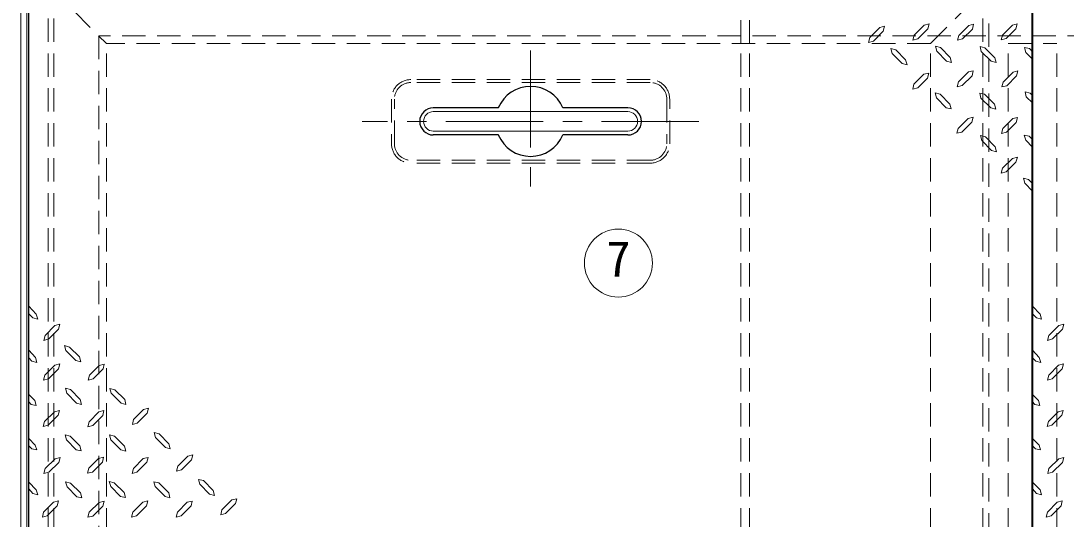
# Model space of a CAD drawing. Units: millimetres at full size, sheet at 1:10; details may follow other scales. Extents: x -2094 to 1956, y -1414 to 1396.
# Drawn here: x -1754 to -1216, y 842 to 1098 of the extents above; entities that cross this region are included whole.
import ezdxf
from ezdxf.enums import TextEntityAlignment as Align

# ---------------------------------------------------------------- set-up
doc = ezdxf.new("R2010")
doc.units = ezdxf.units.MM
doc.header["$LTSCALE"] = 10
doc.linetypes.add('CHAIN1', pattern=[8, 5, -1, 1, -1])
doc.linetypes.add('DASHED1', pattern=[1.8, 1.2, -0.6])
doc.layers.add('0-0_ﾚｲﾔ1', color=4, linetype='Continuous', lineweight=9)
doc.styles.add('ＭＳ ゴシック', font='')
doc.styles.get('ＭＳ ゴシック').set_extended_font_data('MS Gothic')

msp = doc.modelspace()

# ---------------------------------------------------------------- linework, layer by layer
at = {"layer": '0-0_ﾚｲﾔ1', "color": 7, "lineweight": 18}
for p, q in [((-1753.69, 1130.33), (-1753.69, 835.33)), ((-1750.69, 1127.33), (-1750.69, 835.33)), ((-1441.69, 1051.33), (-1541.69, 1051.33)), ((-1441.69, 1041.33), (-1541.69, 1041.33))]:
    msp.add_line(p, q, dxfattribs=at)
at = {"layer": '0-0_ﾚｲﾔ1', "color": 5, "lineweight": 25}
for p, q in [((-1749.69, 835.33), (-1749.69, 1126.33)), ((-1508.27, 1053.33), (-1541.69, 1053.33)), ((-1441.69, 1053.33), (-1475.11, 1053.33)), ((-1508.27, 1039.33), (-1541.69, 1039.33)), ((-1441.69, 1039.33), (-1475.11, 1039.33))]:
    msp.add_line(p, q, dxfattribs=at)
at = {"layer": '0-0_ﾚｲﾔ1', "color": 1, "lineweight": 40}
msp.add_line((-1233.69, 835.33), (-1233.69, 1126.33), dxfattribs=at)
at = {"layer": '0-0_ﾚｲﾔ1', "color": 7, "linetype": 'DASHED1', "lineweight": 18}
for p, q in [((-1739.69, 835.33), (-1739.69, 1114.73)), ((-1739.22, 1115.87), (-1709.69, 1086.33)), ((-1286.19, 1086.33), (-1256.66, 1115.87)), ((-1256.19, 1114.73), (-1256.19, 835.33)), ((-1286.19, 1086.33), (-1709.69, 1086.33)), ((-1709.69, 835.33), (-1709.69, 1086.33)), ((-1383.69, 835.33), (-1383.69, 1086.33)), ((-1379.19, 835.33), (-1379.19, 1086.33)), ((-1286.19, 835.33), (-1286.19, 1086.33)), ((-1246.19, 1086.33), (-1221.19, 1086.33)), ((-1246.19, 835.33), (-1246.19, 1086.33)), ((-1221.19, 835.33), (-1221.19, 1086.33)), ((-1430.19, 1067.83), (-1553.19, 1067.83)), ((-1430.19, 1066.33), (-1553.19, 1066.33)), ((-1563.19, 1057.83), (-1563.19, 1034.83)), ((-1561.69, 1034.83), (-1561.69, 1057.83)), ((-1421.69, 1057.83), (-1421.69, 1034.83)), ((-1420.19, 1034.83), (-1420.19, 1057.83)), ((-1430.19, 1026.33), (-1553.19, 1026.33)), ((-1430.19, 1024.83), (-1553.19, 1024.83))]:
    msp.add_line(p, q, dxfattribs=at)
at = {"layer": '0-0_ﾚｲﾔ1', "linetype": 'DASHED1'}
for p, q in [((-1736.69, 835.33), (-1736.69, 1113.33)), ((-1383.69, 1086.33), (-1383.69, 1113.33)), ((-1379.19, 1086.33), (-1379.19, 1113.33)), ((-1259.19, 835.33), (-1259.19, 1113.33)), ((-753.69, 1090.33), (-1713.69, 1090.33)), ((-1713.69, 1090.33), (-1713.69, 835.33))]:
    msp.add_line(p, q, dxfattribs=at)
at = {"layer": '0-0_ﾚｲﾔ1'}
for p, q in [((-1315.45, 1087.6), (-1310.39, 1092.66)), ((-1292.55, 1088.81), (-1287.49, 1093.87)), ((-1269.65, 1088.73), (-1264.59, 1093.79)), ((-1249.16, 1090.74), (-1249.8, 1088.25)), ((-1247.23, 1088.89), (-1242.17, 1093.95)), ((-1317.38, 1089.45), (-1318.03, 1086.96)), ((-1315.45, 1087.6), (-1318.03, 1086.96)), ((-1294.48, 1090.66), (-1295.12, 1088.16)), ((-1292.55, 1088.81), (-1295.12, 1088.16)), ((-1271.58, 1090.58), (-1272.22, 1088.08)), ((-1269.65, 1088.73), (-1272.22, 1088.08)), ((-1247.23, 1088.89), (-1249.8, 1088.25)), ((-1305.81, 1081.17), (-1306.45, 1083.75)), ((-1303.96, 1083.1), (-1306.45, 1083.75)), ((-1305.81, 1081.17), (-1300.75, 1076.11)), ((-1303.96, 1083.1), (-1298.9, 1077.96)), ((-1282.91, 1082.38), (-1283.55, 1084.95)), ((-1281.06, 1084.31), (-1283.55, 1084.95)), ((-1282.91, 1082.38), (-1277.85, 1077.32)), ((-1281.06, 1084.31), (-1276, 1079.16)), ((-1260.01, 1082.3), (-1260.65, 1084.87)), ((-1258.16, 1084.23), (-1260.65, 1084.87)), ((-1260.01, 1082.3), (-1254.95, 1077.24)), ((-1258.16, 1084.23), (-1253.1, 1079.08)), ((-1235.26, 1083.75), (-1237.83, 1084.39)), ((-1237.11, 1081.82), (-1237.83, 1084.39)), ((-1237.11, 1081.82), (-1233.69, 1078.4)), ((-1235.26, 1083.75), (-1233.69, 1082.18)), ((-1298.18, 1075.47), (-1300.75, 1076.11)), ((-1298.9, 1077.96), (-1298.18, 1075.47)), ((-1275.28, 1076.67), (-1277.85, 1077.32)), ((-1276, 1079.16), (-1275.28, 1076.67)), ((-1252.37, 1076.59), (-1254.95, 1077.24)), ((-1253.1, 1079.08), (-1252.37, 1076.59)), ((-1269.81, 1064.78), (-1264.75, 1069.84)), ((-1246.91, 1064.7), (-1241.85, 1069.76)), ((-1294.64, 1065.42), (-1295.28, 1062.93)), ((-1292.71, 1063.58), (-1287.65, 1068.64)), ((-1271.74, 1066.63), (-1272.38, 1064.14)), ((-1269.81, 1064.78), (-1272.38, 1064.14)), ((-1248.84, 1066.55), (-1249.48, 1064.06)), ((-1246.91, 1064.7), (-1249.48, 1064.06)), ((-1292.71, 1063.58), (-1295.28, 1062.93)), ((-1283.07, 1058.43), (-1283.71, 1061)), ((-1281.22, 1060.36), (-1283.71, 1061)), ((-1281.22, 1060.36), (-1276.16, 1055.22)), ((-1260.17, 1058.35), (-1260.81, 1060.92)), ((-1258.32, 1060.28), (-1260.81, 1060.92)), ((-1258.32, 1060.28), (-1253.26, 1055.14)), ((-1234.94, 1060.92), (-1237.51, 1061.57)), ((-1236.87, 1059), (-1237.51, 1061.57)), ((-1236.87, 1059), (-1233.69, 1055.82)), ((-1234.94, 1060.92), (-1233.69, 1059.68)), ((-1283.07, 1058.43), (-1278.01, 1053.37)), ((-1275.44, 1052.73), (-1278.01, 1053.37)), ((-1276.16, 1055.22), (-1275.44, 1052.73)), ((-1260.17, 1058.35), (-1255.11, 1053.29)), ((-1252.53, 1052.65), (-1255.11, 1053.29)), ((-1253.26, 1055.14), (-1252.53, 1052.65)), ((-1271.9, 1042.68), (-1272.54, 1040.19)), ((-1269.97, 1040.83), (-1264.91, 1045.9)), ((-1249, 1042.6), (-1249.64, 1040.11)), ((-1247.07, 1040.75), (-1242.01, 1045.82)), ((-1269.97, 1040.83), (-1272.54, 1040.19)), ((-1257.92, 1038.34), (-1260.49, 1038.99)), ((-1259.77, 1036.41), (-1260.49, 1038.99)), ((-1257.92, 1038.34), (-1252.86, 1033.28)), ((-1247.07, 1040.75), (-1249.64, 1040.11)), ((-1235.34, 1038.66), (-1237.91, 1039.31)), ((-1237.19, 1036.74), (-1237.91, 1039.31)), ((-1235.34, 1038.66), (-1233.69, 1037.02)), ((-1259.77, 1036.41), (-1254.7, 1031.43)), ((-1252.86, 1033.28), (-1252.13, 1030.71)), ((-1237.19, 1036.74), (-1233.69, 1033.1)), ((-1252.13, 1030.71), (-1254.7, 1031.43)), ((-1249.08, 1022.19), (-1244.02, 1027.25)), ((-1249.08, 1022.19), (-1249.72, 1019.62)), ((-1247.15, 1020.34), (-1242.17, 1025.41)), ((-1247.15, 1020.34), (-1249.72, 1019.62)), ((-1235.74, 1016.41), (-1238.31, 1017.05)), ((-1237.59, 1014.48), (-1238.31, 1017.05)), ((-1235.74, 1016.41), (-1233.69, 1014.36)), ((-1237.59, 1014.48), (-1233.69, 1010.42)), ((-1745.79, 947.19), (-1749.69, 951.24)), ((-1229.79, 947.19), (-1233.69, 951.24)), ((-1747.64, 945.26), (-1749.69, 947.31)), ((-1745.79, 947.19), (-1745.07, 944.62)), ((-1231.64, 945.26), (-1233.69, 947.31)), ((-1229.79, 947.19), (-1229.07, 944.62)), ((-1747.64, 945.26), (-1745.07, 944.62)), ((-1736.23, 941.33), (-1741.21, 936.26)), ((-1736.23, 941.33), (-1733.66, 942.05)), ((-1734.3, 939.48), (-1733.66, 942.05)), ((-1231.64, 945.26), (-1229.07, 944.62)), ((-1220.23, 941.33), (-1225.21, 936.26)), ((-1220.23, 941.33), (-1217.66, 942.05)), ((-1218.3, 939.48), (-1217.66, 942.05)), ((-1734.3, 939.48), (-1739.37, 934.41)), ((-1218.3, 939.48), (-1223.37, 934.41)), ((-1731.25, 930.96), (-1728.68, 930.24)), ((-1730.53, 928.39), (-1731.25, 930.96)), ((-1723.62, 925.25), (-1728.68, 930.24)), ((-1746.2, 924.93), (-1749.69, 928.57)), ((-1748.04, 923), (-1749.69, 924.65)), ((-1746.2, 924.93), (-1745.47, 922.36)), ((-1725.46, 923.33), (-1730.53, 928.39)), ((-1723.62, 925.25), (-1722.89, 922.68)), ((-1230.2, 924.93), (-1233.69, 928.57)), ((-1232.04, 923), (-1233.69, 924.65)), ((-1230.2, 924.93), (-1229.47, 922.36)), ((-1748.04, 923), (-1745.47, 922.36)), ((-1736.31, 920.91), (-1741.37, 915.85)), ((-1736.31, 920.91), (-1733.74, 921.56)), ((-1734.38, 919.07), (-1733.74, 921.56)), ((-1725.46, 923.33), (-1722.89, 922.68)), ((-1713.41, 920.83), (-1718.47, 915.77)), ((-1713.41, 920.83), (-1710.84, 921.48)), ((-1711.48, 918.99), (-1710.84, 921.48)), ((-1232.04, 923), (-1229.47, 922.36)), ((-1220.31, 920.91), (-1225.37, 915.85)), ((-1220.31, 920.91), (-1217.74, 921.56)), ((-1218.38, 919.07), (-1217.74, 921.56)), ((-1730.85, 909.02), (-1728.28, 908.38)), ((-1730.12, 906.53), (-1730.85, 909.02)), ((-1723.21, 903.32), (-1728.28, 908.38)), ((-1707.95, 908.94), (-1705.37, 908.3)), ((-1707.22, 906.45), (-1707.95, 908.94)), ((-1700.31, 903.24), (-1705.37, 908.3)), ((-1746.52, 902.67), (-1749.69, 905.85)), ((-1746.52, 902.67), (-1745.87, 900.1)), ((-1725.06, 901.39), (-1730.12, 906.53)), ((-1723.21, 903.32), (-1722.57, 900.75)), ((-1702.16, 901.31), (-1707.22, 906.45)), ((-1700.31, 903.24), (-1699.67, 900.66)), ((-1230.52, 902.67), (-1233.69, 905.85)), ((-1230.52, 902.67), (-1229.87, 900.1)), ((-1748.45, 900.75), (-1749.69, 901.99)), ((-1748.45, 900.75), (-1745.87, 900.1)), ((-1736.47, 896.97), (-1733.9, 897.61)), ((-1734.54, 895.12), (-1733.9, 897.61)), ((-1725.06, 901.39), (-1722.57, 900.75)), ((-1713.57, 896.89), (-1711, 897.53)), ((-1711.64, 895.04), (-1711, 897.53)), ((-1702.16, 901.31), (-1699.67, 900.66)), ((-1690.67, 898.09), (-1695.73, 893.03)), ((-1690.67, 898.09), (-1688.1, 898.74)), ((-1688.74, 896.25), (-1688.1, 898.74)), ((-1232.45, 900.75), (-1233.69, 901.99)), ((-1232.45, 900.75), (-1229.87, 900.1)), ((-1220.47, 896.97), (-1217.9, 897.61)), ((-1218.54, 895.12), (-1217.9, 897.61)), ((-1736.47, 896.97), (-1741.53, 891.91)), ((-1713.57, 896.89), (-1718.63, 891.83)), ((-1220.47, 896.97), (-1225.53, 891.91)), ((-1746.28, 879.85), (-1749.69, 883.27)), ((-1731.01, 885.08), (-1728.44, 884.43)), ((-1730.28, 882.58), (-1731.01, 885.08)), ((-1725.22, 877.44), (-1730.28, 882.58)), ((-1723.37, 879.37), (-1728.44, 884.43)), ((-1708.11, 885), (-1705.53, 884.35)), ((-1707.38, 882.5), (-1708.11, 885)), ((-1702.32, 877.36), (-1707.38, 882.5)), ((-1700.47, 879.29), (-1705.53, 884.35)), ((-1685.2, 886.2), (-1682.63, 885.56)), ((-1684.48, 883.71), (-1685.2, 886.2)), ((-1679.42, 878.57), (-1684.48, 883.71)), ((-1677.57, 880.5), (-1682.63, 885.56)), ((-1230.28, 879.85), (-1233.69, 883.27)), ((-1748.12, 877.92), (-1749.69, 879.49)), ((-1748.12, 877.92), (-1745.55, 877.28)), ((-1746.28, 879.85), (-1745.55, 877.28)), ((-1725.22, 877.44), (-1722.73, 876.8)), ((-1723.37, 879.37), (-1722.73, 876.8)), ((-1702.32, 877.36), (-1699.83, 876.72)), ((-1700.47, 879.29), (-1699.83, 876.72)), ((-1679.42, 878.57), (-1676.93, 877.92)), ((-1677.57, 880.5), (-1676.93, 877.92)), ((-1232.12, 877.92), (-1233.69, 879.49)), ((-1232.12, 877.92), (-1229.55, 877.28)), ((-1230.28, 879.85), (-1229.55, 877.28)), ((-1736.15, 872.78), (-1741.21, 867.72)), ((-1736.15, 872.78), (-1733.58, 873.42)), ((-1734.22, 870.93), (-1733.58, 873.42)), ((-1713.73, 872.94), (-1718.79, 867.88)), ((-1713.73, 872.94), (-1711.16, 873.58)), ((-1711.8, 871.09), (-1711.16, 873.58)), ((-1690.83, 872.86), (-1695.89, 867.8)), ((-1690.83, 872.86), (-1688.26, 873.5)), ((-1688.9, 871.01), (-1688.26, 873.5)), ((-1667.93, 874.07), (-1672.99, 869)), ((-1667.93, 874.07), (-1665.36, 874.71)), ((-1666, 872.22), (-1665.36, 874.71)), ((-1220.15, 872.78), (-1225.21, 867.72)), ((-1220.15, 872.78), (-1217.58, 873.42)), ((-1218.22, 870.93), (-1217.58, 873.42)), ((-1745.79, 856.87), (-1749.69, 860.77)), ((-1730.69, 860.89), (-1728.12, 860.25)), ((-1729.96, 858.4), (-1730.69, 860.89)), ((-1723.05, 855.18), (-1728.12, 860.25)), ((-1708.27, 861.05), (-1705.7, 860.41)), ((-1707.54, 858.56), (-1708.27, 861.05)), ((-1700.63, 855.34), (-1705.7, 860.41)), ((-1685.37, 860.97), (-1682.79, 860.33)), ((-1684.64, 858.48), (-1685.37, 860.97)), ((-1677.73, 855.26), (-1682.79, 860.33)), ((-1662.46, 862.17), (-1659.89, 861.53)), ((-1661.74, 859.68), (-1662.46, 862.17)), ((-1656.68, 854.54), (-1661.74, 859.68)), ((-1654.83, 856.47), (-1659.89, 861.53)), ((-1229.79, 856.87), (-1233.69, 860.77)), ((-1747.64, 854.94), (-1749.69, 857.28)), ((-1747.64, 854.94), (-1745.07, 854.3)), ((-1745.79, 856.87), (-1745.07, 854.3)), ((-1724.9, 853.25), (-1729.96, 858.4)), ((-1723.05, 855.18), (-1722.41, 852.61)), ((-1702.48, 853.41), (-1707.54, 858.56)), ((-1700.63, 855.34), (-1699.99, 852.77)), ((-1679.58, 853.33), (-1684.64, 858.48)), ((-1677.73, 855.26), (-1677.09, 852.69)), ((-1656.68, 854.54), (-1654.19, 853.9)), ((-1654.83, 856.47), (-1654.19, 853.9)), ((-1231.64, 854.94), (-1233.69, 857.28)), ((-1231.64, 854.94), (-1229.07, 854.3)), ((-1229.79, 856.87), (-1229.07, 854.3)), ((-1736.95, 850.44), (-1742.02, 845.38)), ((-1736.95, 850.44), (-1734.38, 851.08)), ((-1735.03, 848.59), (-1734.38, 851.08)), ((-1724.9, 853.25), (-1722.41, 852.61)), ((-1713.49, 850.28), (-1718.55, 845.22)), ((-1713.49, 850.28), (-1710.92, 850.92)), ((-1711.56, 848.43), (-1710.92, 850.92)), ((-1702.48, 853.41), (-1699.99, 852.77)), ((-1691.07, 850.44), (-1696.13, 845.38)), ((-1691.07, 850.44), (-1688.5, 851.08)), ((-1689.14, 848.59), (-1688.5, 851.08)), ((-1679.58, 853.33), (-1677.09, 852.69)), ((-1668.17, 850.36), (-1673.23, 845.3)), ((-1668.17, 850.36), (-1665.6, 851)), ((-1666.24, 848.51), (-1665.6, 851)), ((-1645.27, 851.57), (-1650.33, 846.5)), ((-1645.27, 851.57), (-1642.7, 852.21)), ((-1643.34, 849.72), (-1642.7, 852.21)), ((-1220.95, 850.44), (-1226.02, 845.38)), ((-1220.95, 850.44), (-1218.38, 851.08)), ((-1219.03, 848.59), (-1218.38, 851.08))]:
    msp.add_line(p, q, dxfattribs=at)
at = {"layer": '0-0_ﾚｲﾔ1', "linetype": 'CHAIN1'}
for p, q in [((-1491.69, 1082.83), (-1491.69, 1009.83)), ((-1405.19, 1046.33), (-1578.19, 1046.33))]:
    msp.add_line(p, q, dxfattribs=at)
at = {"layer": '0-0_ﾚｲﾔ1'}
for points in [[(-1294.48, 1090.66), (-1289.34, 1095.8), (-1286.85, 1096.44), (-1287.49, 1093.87)], [(-1271.58, 1090.58), (-1266.44, 1095.72), (-1263.95, 1096.36), (-1264.59, 1093.79)], [(-1249.16, 1090.74), (-1244.02, 1095.88), (-1241.53, 1096.52), (-1242.17, 1093.95)], [(-1317.38, 1089.45), (-1312.24, 1094.59), (-1309.75, 1095.24), (-1310.39, 1092.66)], [(-1294.64, 1065.42), (-1289.5, 1070.57), (-1287.01, 1071.21), (-1287.65, 1068.64)], [(-1271.74, 1066.63), (-1266.6, 1071.77), (-1264.11, 1072.41), (-1264.75, 1069.84)], [(-1248.84, 1066.55), (-1243.7, 1071.69), (-1241.2, 1072.33), (-1241.85, 1069.76)], [(-1271.9, 1042.68), (-1266.76, 1047.83), (-1264.27, 1048.47), (-1264.91, 1045.9)], [(-1249, 1042.6), (-1243.86, 1047.75), (-1241.37, 1048.39), (-1242.01, 1045.82)], [(-1244.02, 1027.25), (-1241.45, 1027.98), (-1242.17, 1025.41)], [(-1739.37, 934.41), (-1741.94, 933.69), (-1741.21, 936.26)], [(-1223.37, 934.41), (-1225.94, 933.69), (-1225.21, 936.26)], [(-1734.38, 919.07), (-1739.53, 913.92), (-1742.02, 913.28), (-1741.37, 915.85)], [(-1711.48, 918.99), (-1716.62, 913.84), (-1719.12, 913.2), (-1718.47, 915.77)], [(-1218.38, 919.07), (-1223.53, 913.92), (-1226.02, 913.28), (-1225.37, 915.85)], [(-1734.54, 895.12), (-1739.69, 889.98), (-1742.18, 889.33), (-1741.53, 891.91)], [(-1711.64, 895.04), (-1716.78, 889.9), (-1719.28, 889.25), (-1718.63, 891.83)], [(-1688.74, 896.25), (-1693.88, 891.1), (-1696.37, 890.46), (-1695.73, 893.03)], [(-1218.54, 895.12), (-1223.69, 889.98), (-1226.18, 889.33), (-1225.53, 891.91)], [(-1734.22, 870.93), (-1739.37, 865.79), (-1741.86, 865.15), (-1741.21, 867.72)], [(-1711.8, 871.09), (-1716.95, 865.95), (-1719.44, 865.31), (-1718.79, 867.88)], [(-1688.9, 871.01), (-1694.04, 865.87), (-1696.53, 865.23), (-1695.89, 867.8)], [(-1666, 872.22), (-1671.14, 867.08), (-1673.63, 866.43), (-1672.99, 869)], [(-1218.22, 870.93), (-1223.37, 865.79), (-1225.86, 865.15), (-1225.21, 867.72)], [(-1643.34, 849.72), (-1648.48, 844.58), (-1650.97, 843.93), (-1650.33, 846.5)], [(-1735.03, 848.59), (-1740.17, 843.45), (-1742.66, 842.81), (-1742.02, 845.38)], [(-1711.56, 848.43), (-1716.7, 843.29), (-1719.2, 842.65), (-1718.55, 845.22)], [(-1689.14, 848.59), (-1694.28, 843.45), (-1696.78, 842.81), (-1696.13, 845.38)], [(-1666.24, 848.51), (-1671.38, 843.37), (-1673.87, 842.73), (-1673.23, 845.3)], [(-1219.03, 848.59), (-1224.17, 843.45), (-1226.66, 842.81), (-1226.02, 845.38)]]:
    msp.add_lwpolyline(points, dxfattribs=at)
at = {"layer": '0-0_ﾚｲﾔ1', "color": 7, "lineweight": 18}
msp.add_circle((-1446.56, 973.44), 17.5, dxfattribs=at)
at = {"layer": '0-0_ﾚｲﾔ1', "color": 7, "linetype": 'DASHED1', "lineweight": 18}
for centre, radius, start, end in [((-1553.19, 1057.83), 10, 90, 180), ((-1553.19, 1057.83), 8.5, 90, 180), ((-1430.19, 1057.83), 10, 0, 90), ((-1430.19, 1057.83), 8.5, 0, 90), ((-1553.19, 1034.83), 10, 180, 270), ((-1553.19, 1034.83), 8.5, 180, 270), ((-1430.19, 1034.83), 10, 270, 0), ((-1430.19, 1034.83), 8.5, 270, 0)]:
    msp.add_arc(centre, radius, start, end, dxfattribs=at)
at = {"layer": '0-0_ﾚｲﾔ1', "color": 5, "lineweight": 25}
for centre, radius, start, end in [((-1491.69, 1046.33), 18, 22.8854, 157.1146), ((-1541.69, 1046.33), 7, 90, 270), ((-1441.69, 1046.33), 7, 270, 90), ((-1491.69, 1046.33), 18, 202.8854, 337.1146)]:
    msp.add_arc(centre, radius, start, end, dxfattribs=at)
at = {"layer": '0-0_ﾚｲﾔ1', "color": 7, "lineweight": 18}
for centre, start, end in [((-1541.69, 1046.33), 90, 270), ((-1441.69, 1046.33), 270, 90)]:
    msp.add_arc(centre, 5, start, end, dxfattribs=at)

# ---------------------------------------------------------------- texts
at = {"layer": '0-0_ﾚｲﾔ1', "color": 7, "style": 'ＭＳ ゴシック'}
msp.add_text('7', height=18.33, dxfattribs=at).set_placement((-1452.81, 960.94), align=Align.BOTTOM_LEFT)

doc.saveas('drawing.dxf')
